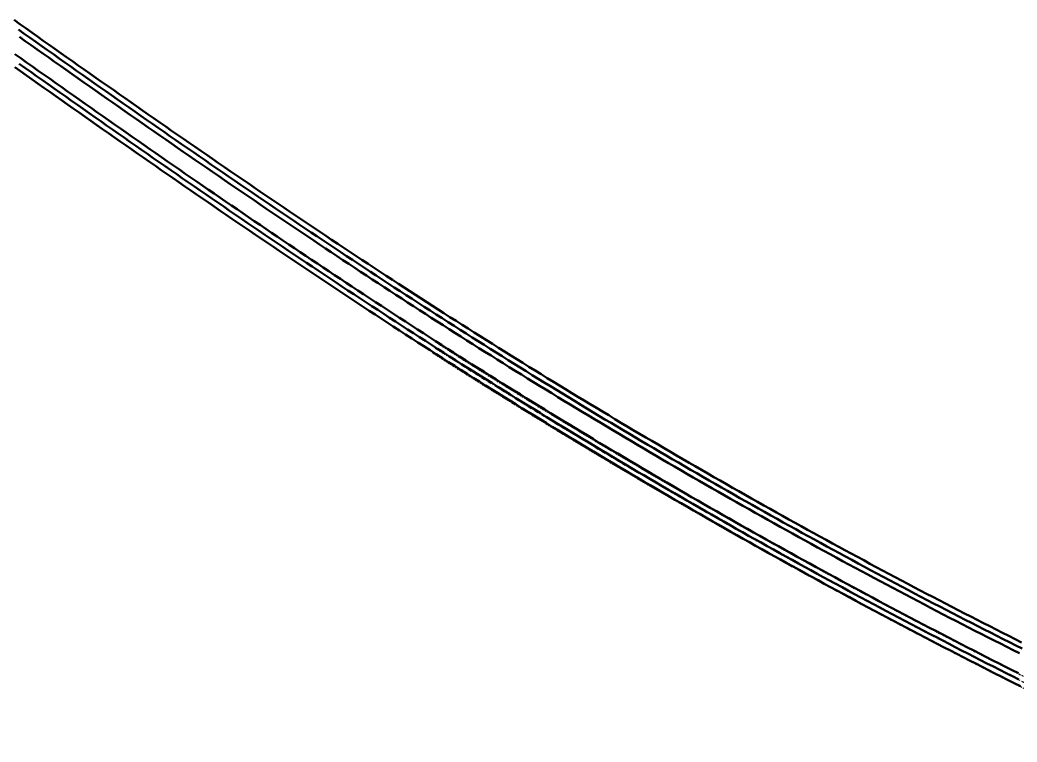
# Model space of a CAD drawing. Header units: millimetres. Extents: x 2688706 to 2690835, y 1254387 to 1255241.
# Drawn here: x 2688995.3 to 2689135.2, y 1254973.2 to 1255074.4 of the extents above; entities that cross this region are included whole.
import ezdxf

# ---------------------------------------------------------------- set-up
doc = ezdxf.new("R2010")
doc.units = ezdxf.units.MM
doc.linetypes.add('STRICHLINIE2', pattern=[0.375, 0.25, -0.125])
doc.linetypes.add('STRICHPUNKT', pattern=[1, 0.5, -0.25, 0, -0.25])
for name, color, linetype in [('A-GL-0013-_____', 1, 'STRICHPUNKT'), ('BS-TR-B-Gleisstrang-LinieGeometrie', 7, 'Continuous'), ('BS-TR-N-Gleisstrang-LinieGeometrie', 7, 'Continuous'), ('L-GL-0013-_____', 2, 'Continuous')]:
    doc.layers.add(name, color=color, linetype=linetype)

# ---------------------------------------------------------------- blocks, each defined once
blk = doc.blocks.new('Weiche-13')
at = {"layer": 'A-GL-0013-_____', "flags": 128}
blk.add_lwpolyline([(176.0465490753322, 26.81651210925611, 0.0003122369592423695), (177.1873051785387, 26.58644185683516, 0.0005992080154554114), (179.32696, 26.15896, 0.03078087404905654), (289.03419, 11.31991)], format="xyb", dxfattribs=at)
at = {"layer": 'L-GL-0013-_____', "color": 7, "linetype": 'STRICHLINIE2', "lineweight": -3, "flags": 128}
for points in [[(176.1952842794024, 27.55161607405989, 0.0003122369592423213), (177.3351221603669, 27.32173101076262, 0.0005992080154554848), (179.4730171652359, 26.89460074417013, 0.02735692632249809), (276.8224912449612, 13.04816625705054, 0.02735692632249809)], [(175.8978138712608, 26.08140814445255, 0.0003122369592422281), (177.0394881967092, 25.85115270290805, 0.0005992080154554861), (179.1809028347641, 25.42331925582971, 0.02735681088789191), (276.6923584120295, 11.55382178965013, 0.02735681088789191)]]:
    blk.add_lwpolyline(points, format="xyb", dxfattribs=at)

msp = doc.modelspace()

# ---------------------------------------------------------------- linework, layer by layer
at = {"layer": 'BS-TR-B-Gleisstrang-LinieGeometrie', "lineweight": 50}
for points in [[(2688995.12576083, 1255073.06029289, 452.041528739382), (2688995.94044302, 1255072.48323946, 452.048617176351), (2688996.7552652, 1255071.90638373, 452.05570561332), (2688997.570234, 1255071.32973515, 452.062794050289), (2688998.38535603, 1255070.75330319, 452.069882487258), (2688999.20063788, 1255070.17709729, 452.076970924227), (2689000.01608614, 1255069.60112694, 452.084059361196), (2689000.8317074, 1255069.02540159, 452.091147798165), (2689001.64750825, 1255068.44993073, 452.098236235134), (2689002.46349523, 1255067.87472385, 452.1053246721029), (2689003.27967492, 1255067.29979043, 452.112413109072), (2689004.09605386, 1255066.72513997, 452.119501546041), (2689004.91263859, 1255066.15078198, 452.1265899830099), (2689005.72943563, 1255065.57672596, 452.13367841998), (2689006.54645151, 1255065.00298145, 452.140766856949), (2689007.36369273, 1255064.42955796, 452.147855293918), (2689008.181165799, 1255063.85646502, 452.154943730887), (2689008.99887718, 1255063.28371219, 452.162032167856), (2689009.81683336, 1255062.71130901, 452.169120604825), (2689010.6350408, 1255062.13926504, 452.176209041794), (2689011.45350594, 1255061.56758984, 452.183297478763), (2689012.27223522, 1255060.99629301, 452.190385915732), (2689013.09123506, 1255060.42538411, 452.197474352701), (2689013.91051187, 1255059.85487274, 452.20456278967), (2689014.73007205, 1255059.28476851, 452.211651226639), (2689015.54992197, 1255058.71508104, 452.218739663608), (2689016.370068, 1255058.14581994, 452.225828100577), (2689017.19051649, 1255057.57699486, 452.232916537547), (2689018.01127378, 1255057.00861543, 452.240004974516), (2689018.83234619, 1255056.44069131, 452.247093411485), (2689019.65374002, 1255055.87323217, 452.254181848454), (2689020.47546156, 1255055.30624768, 452.261270285423), (2689021.29751708, 1255054.73974753, 452.268358722392), (2689022.11991284, 1255054.17374142, 452.275447159361), (2689022.94265508, 1255053.60823906, 452.28253559633), (2689023.76575, 1255053.04325018, 452.289624033299), (2689024.58920383, 1255052.47878451, 452.296712470268), (2689025.41302273, 1255051.91485179, 452.303800907237), (2689026.23721288, 1255051.35146179, 452.310889344206), (2689027.06178042, 1255050.78862428, 452.317977781175), (2689027.88673148, 1255050.22634904, 452.325066218145), (2689028.71207216, 1255049.66464587, 452.332154655114), (2689029.53780856, 1255049.10352459, 452.339243092083), (2689030.36394673, 1255048.54299501, 452.346331529052), (2689031.19049273, 1255047.98306698, 452.353419966021), (2689032.01745257, 1255047.42375035, 452.36050840299), (2689032.84483228, 1255046.86505498, 452.367596839959), (2689033.67263781, 1255046.30699076, 452.374685276928), (2689034.50087514, 1255045.74956757, 452.381773713897), (2689035.3295502, 1255045.19279533, 452.388862150866), (2689036.15866891, 1255044.63668397, 452.395950587835), (2689036.98823715, 1255044.08124342, 452.403039024804), (2689037.8182608, 1255043.52648363, 452.410127461773), (2689038.64874569, 1255042.97241459, 452.417215898742), (2689039.47969765, 1255042.41904626, 452.424304335712), (2689040.31112248, 1255041.86638865, 452.431392772681), (2689041.14302593, 1255041.31445178, 452.43848120965), (2689041.97541376, 1255040.76324568, 452.445569646619), (2689042.80829169, 1255040.2127804, 452.452658083588), (2689043.64166541, 1255039.66306601, 452.459746520557), (2689044.47554057, 1255039.11411258, 452.466834957526), (2689045.30992284, 1255038.56593022, 452.473923394495), (2689046.1448178, 1255038.01852904, 452.481011831464), (2689046.98023106, 1255037.47191918, 452.488100268433), (2689047.81616817, 1255036.92611078, 452.495188705402), (2689048.65263465, 1255036.38111401, 452.502277142371), (2689049.489636, 1255035.83693905, 452.5093655793401), (2689050.3271777, 1255035.29359612, 452.51645401631), (2689051.16526519, 1255034.75109542, 452.523542453279), (2689052.00390388, 1255034.2094472, 452.530630890248), (2689052.84309915, 1255033.66866172, 452.537719327217), (2689053.68285636, 1255033.12874925, 452.544807764186), (2689054.52318081, 1255032.58972008, 452.551896201155), (2689055.36407781, 1255032.05158452, 452.558984638124), (2689056.20555261, 1255031.51435292, 452.566073075093), (2689057.04761043, 1255030.97803561, 452.573161512062), (2689057.89025647, 1255030.44264297, 452.580249949031), (2689057.89026, 1255030.44265, 452.58025), (2689058.73108062, 1255029.90972459, 452.587318107493), (2689059.57249019, 1255029.37772952, 452.594386214987), (2689060.41448769, 1255028.84666546, 452.60145432248), (2689061.25707207, 1255028.31653305, 452.608522429973), (2689062.10024232, 1255027.78733295, 452.6155905374659), (2689062.94399739, 1255027.25906579, 452.6226586449599), (2689063.78833626, 1255026.73173223, 452.629726752453), (2689064.6332579, 1255026.20533291, 452.636794859946), (2689065.47876126, 1255025.67986847, 452.64386296744), (2689066.32484532, 1255025.15533956, 452.650931074933), (2689067.17150904, 1255024.63174682, 452.657999182426), (2689068.01875139, 1255024.10909089, 452.665067289919), (2689068.86657132, 1255023.5873724, 452.672135397413), (2689069.71496781, 1255023.06659201, 452.679203504906), (2689070.5639398, 1255022.54675033, 452.686271612399), (2689071.41348627, 1255022.02784802, 452.6933397198931), (2689072.26360618, 1255021.50988571, 452.700407827386), (2689073.11429848, 1255020.99286402, 452.707475934879), (2689073.96556213, 1255020.47678359, 452.7145440423729), (2689074.8173961, 1255019.96164506, 452.721612149866), (2689075.66979934, 1255019.44744905, 452.728680257359), (2689076.5227708, 1255018.93419619, 452.735748364852), (2689077.37630945, 1255018.42188711, 452.742816472346), (2689078.23041424, 1255017.91052244, 452.749884579839), (2689079.08508412, 1255017.4001028, 452.756952687332), (2689079.94031805, 1255016.89062882, 452.764020794826), (2689080.79611498, 1255016.38210112, 452.771088902319), (2689081.65247387, 1255015.87452032, 452.778157009812), (2689082.50939367, 1255015.36788705, 452.785225117305), (2689083.36687333, 1255014.86220191, 452.792293224799), (2689084.2249118, 1255014.35746554, 452.7993613322921), (2689085.08350802, 1255013.85367855, 452.806429439785), (2689085.94266096, 1255013.35084156, 452.813497547279), (2689086.80236956, 1255012.84895517, 452.8205656547721), (2689087.66263276, 1255012.34802001, 452.827633762265), (2689088.52344952, 1255011.84803669, 452.834701869759), (2689089.38481878, 1255011.34900582, 452.8417699772519), (2689090.24673949, 1255010.85092801, 452.848838084745), (2689091.1092106, 1255010.35380387, 452.855906192238), (2689091.97223104, 1255009.857634, 452.862974299732), (2689092.83579976, 1255009.36241902, 452.870042407225), (2689093.69991571, 1255008.86815953, 452.877110514718), (2689094.56457782, 1255008.37485614, 452.884178622212), (2689095.42978505, 1255007.88250945, 452.891246729705), (2689096.29553633, 1255007.39112005, 452.898314837198), (2689097.16183061, 1255006.90068856, 452.905382944691), (2689098.02866681, 1255006.41121557, 452.912451052185), (2689098.89604389, 1255005.92270168, 452.919519159678), (2689099.76396078, 1255005.43514749, 452.926587267171), (2689100.63241642, 1255004.9485536, 452.933655374665), (2689100.63242, 1255004.94856, 452.93365), (2689101.50324185, 1255004.46193729, 452.940732868752), (2689102.37462302, 1255003.97631686, 452.947815737505), (2689103.24656237, 1255003.49169935, 452.954898606257), (2689104.11905874, 1255003.00808542, 452.961981475009), (2689104.99211097, 1255002.52547569, 452.969064343762), (2689105.86571791, 1255002.0438708, 452.976147212514), (2689106.73987841, 1255001.5632714, 452.983230081267), (2689107.6145913, 1255001.08367812, 452.990312950019), (2689108.48985542, 1255000.60509159, 452.997395818771), (2689109.36566963, 1255000.12751246, 453.0044786875241), (2689110.24203275, 1254999.65094134, 453.011561556276), (2689111.11894364, 1254999.17537888, 453.018644425028), (2689111.99640112, 1254998.70082569, 453.025727293781), (2689112.87440403, 1254998.22728242, 453.0328101625331), (2689113.75295122, 1254997.75474968, 453.039893031285), (2689114.63204152, 1254997.28322811, 453.046975900038), (2689115.51167377, 1254996.81271832, 453.0540587687901), (2689116.3918468, 1254996.34322094, 453.061141637543), (2689117.27255945, 1254995.87473659, 453.068224506295), (2689118.15381055, 1254995.40726589, 453.075307375047), (2689119.03559893, 1254994.94080946, 453.0823902438), (2689119.91792343, 1254994.47536791, 453.089473112552), (2689120.80078288, 1254994.01094188, 453.096555981304), (2689121.68417611, 1254993.54753195, 453.103638850057), (2689122.56810195, 1254993.08513877, 453.110721718809), (2689123.45255924, 1254992.62376292, 453.117804587562), (2689124.33754679, 1254992.16340503, 453.124887456314), (2689125.22306344, 1254991.7040657, 453.131970325066), (2689126.10910801, 1254991.24574555, 453.138602632788), (2689126.99567934, 1254990.78844517, 453.144488325869), (2689127.88277625, 1254990.33216518, 453.1503740189499), (2689128.77039756, 1254989.87690618, 453.15625971203), (2689129.6585421, 1254989.42266877, 453.162145405111), (2689130.5472087, 1254988.96945355, 453.168031098191), (2689131.43639617, 1254988.51726112, 453.1739167912719), (2689132.32610335, 1254988.06609209, 453.179802484352), (2689133.21632904, 1254987.61594704, 453.185688177433), (2689134.10707208, 1254987.16682658, 453.191573870513), (2689134.99833129, 1254986.71873129, 453.197459563594), (2689135.89010548, 1254986.27166178, 453.203345256675)], [(2688995.22160436, 1255068.28470515, 452.148069620289), (2688996.03749756, 1255067.70654976, 452.158219603029), (2688996.85354463, 1255067.12861158, 452.168369585769), (2688997.6697522, 1255066.55090009, 452.17851956851), (2688998.48612689, 1255065.97342479, 452.18866955125), (2688999.30267532, 1255065.39619518, 452.198819533991), (2689000.11940409, 1255064.81922076, 452.208969516731), (2689000.93631979, 1255064.24251104, 452.219119499471), (2689001.75342902, 1255063.66607555, 452.229269482212), (2689002.57073834, 1255063.0899238, 452.239419464952), (2689003.38825432, 1255062.51406533, 452.249569447693), (2689004.20598352, 1255061.93850968, 452.259719430433), (2689005.02393248, 1255061.36326638, 452.269869413173), (2689005.84210775, 1255060.788345, 452.280019395914), (2689006.66051583, 1255060.2137551, 452.290169378654), (2689007.47916326, 1255059.63950624, 452.3003193613951), (2689008.29805651, 1255059.065608, 452.310469344135), (2689009.11720209, 1255058.49206996, 452.320619326875), (2689009.93660646, 1255057.91890173, 452.330769309616), (2689010.7562761, 1255057.34611291, 452.340919292356), (2689011.57621745, 1255056.7737131, 452.351069275097), (2689012.39643694, 1255056.20171193, 452.361219257837), (2689013.216941, 1255055.63011903, 452.371369240577), (2689014.03773603, 1255055.05894405, 452.381519223318), (2689014.85882843, 1255054.48819663, 452.3916692060579), (2689015.68022457, 1255053.91788643, 452.401819188798), (2689016.50193082, 1255053.34802313, 452.411969171539), (2689017.32395353, 1255052.77861641, 452.422119154279), (2689018.14629902, 1255052.20967596, 452.4322691370201), (2689018.96897361, 1255051.64121149, 452.44241911976), (2689019.79198361, 1255051.07323271, 452.4525691025), (2689020.61533528, 1255050.50574935, 452.462719085241), (2689021.43903489, 1255049.93877115, 452.472869067981), (2689022.2630887, 1255049.37230786, 452.483019050722), (2689023.08750293, 1255048.80636924, 452.493169033462), (2689023.91228378, 1255048.24096507, 452.503319016202), (2689024.73743745, 1255047.67610513, 452.513468998943), (2689025.56297012, 1255047.11179923, 452.5236189816829), (2689026.38888793, 1255046.54805718, 452.533768964424), (2689027.21519701, 1255045.9848888, 452.543918947164), (2689028.04190349, 1255045.42230393, 452.554068929904), (2689028.86901345, 1255044.86031243, 452.5642189126451), (2689029.69653296, 1255044.29892417, 452.574368895385), (2689030.52446807, 1255043.73814902, 452.584518878126), (2689031.35282482, 1255043.17799688, 452.594668860866), (2689032.18160921, 1255042.61847766, 452.604818843606), (2689033.01082723, 1255042.05960129, 452.614968826347), (2689033.84048483, 1255041.50137769, 452.625118809087), (2689034.67058795, 1255040.94381683, 452.635268791828), (2689035.50114252, 1255040.38692867, 452.645418774568), (2689036.33215442, 1255039.8307232, 452.6555687573079), (2689037.16362953, 1255039.27521041, 452.665718740049), (2689037.99557368, 1255038.72040032, 452.675868722789), (2689038.8279927, 1255038.16630295, 452.686018705529), (2689039.66089238, 1255037.61292837, 452.69616868827), (2689040.49427848, 1255037.06028662, 452.70631867101), (2689041.32815676, 1255036.50838779, 452.716468653751), (2689042.16253293, 1255035.95724197, 452.726618636491), (2689042.99741267, 1255035.40685927, 452.736768619231), (2689043.83280165, 1255034.85724982, 452.746918601972), (2689044.66870551, 1255034.30842377, 452.757068584712), (2689045.50512986, 1255033.76039129, 452.767218567453), (2689046.34208028, 1255033.21316254, 452.777343880092), (2689047.1795623, 1255032.66674774, 452.787355755364), (2689048.01758147, 1255032.12115708, 452.797267621213), (2689048.85614327, 1255031.57640082, 452.807079477936), (2689049.69525318, 1255031.03248919, 452.816791325827), (2689050.53491661, 1255030.48943247, 452.826403165178), (2689051.37513898, 1255029.94724095, 452.835914996278), (2689052.21592566, 1255029.40592492, 452.845326819411), (2689053.057282, 1255028.86549473, 452.85463863486), (2689053.89921329, 1255028.32596071, 452.863850442904), (2689054.74172484, 1255027.78733322, 452.87296224382), (2689055.58482187, 1255027.24962264, 452.881974037881), (2689056.42850961, 1255026.71283939, 452.890885825358), (2689056.42851, 1255026.71284, 452.89089), (2689057.27106709, 1255026.17809476, 452.899683845926), (2689058.1142166, 1255025.64428408, 452.908378094879), (2689058.95795748, 1255025.11140862, 452.91697274712), (2689059.80228869, 1255024.57946903, 452.925467802904), (2689060.64720921, 1255024.04846597, 452.933863262488), (2689061.49271798, 1255023.51840009, 452.94215912612), (2689062.33881397, 1255022.98927204, 452.95035539405), (2689063.18549615, 1255022.46108247, 452.958452066521), (2689064.03276346, 1255021.93383202, 452.966449143777), (2689064.88061487, 1255021.40752136, 452.974346626055), (2689065.72904934, 1255020.88215113, 452.982144513593), (2689066.57806581, 1255020.35772197, 452.989842806622), (2689067.42766326, 1255019.83423452, 452.997441505373), (2689068.27784063, 1255019.31168943, 453.004940610073), (2689069.12859688, 1255018.79008735, 453.012340120945), (2689069.97993096, 1255018.26942891, 453.019640038212), (2689070.83184182, 1255017.74971475, 453.026840362091), (2689071.68432843, 1255017.23094552, 453.033941092797), (2689072.53738972, 1255016.71312185, 453.040942230542), (2689073.39102466, 1255016.19624438, 453.047843775536), (2689074.24523219, 1255015.68031374, 453.054645727985), (2689075.10001126, 1255015.16533056, 453.061348088092), (2689075.95536082, 1255014.65129549, 453.067950856058), (2689076.81127982, 1255014.13820915, 453.074454032079), (2689077.6677672, 1255013.62607217, 453.080846440954), (2689078.52482192, 1255013.11488519, 453.087201329454), (2689079.38244292, 1255012.60464883, 453.0935562179531), (2689080.24062915, 1255012.09536371, 453.099911106453), (2689081.09937955, 1255011.58703047, 453.106265994953), (2689081.95869306, 1255011.07964974, 453.112620883452), (2689082.81856863, 1255010.57322212, 453.118975771952), (2689083.6790052, 1255010.06774825, 453.125330660451), (2689084.54000172, 1255009.56322875, 453.1316855489511), (2689085.40155712, 1255009.05966424, 453.138040437451), (2689086.26367034, 1255008.55705533, 453.14439532595), (2689087.12634034, 1255008.05540265, 453.15075021445), (2689087.98956603, 1255007.55470681, 453.157105102949), (2689088.85334637, 1255007.05496843, 453.163459991449), (2689089.71768029, 1255006.55618812, 453.1698148799491), (2689090.58256674, 1255006.05836649, 453.176169768448), (2689091.44800463, 1255005.56150416, 453.182524656948), (2689092.31399292, 1255005.06560174, 453.188879545447), (2689093.18053054, 1255004.57065984, 453.195234433947), (2689094.04761641, 1255004.07667906, 453.201589322447), (2689094.91524949, 1255003.58366002, 453.207944210946), (2689095.78342869, 1255003.09160332, 453.214299099446), (2689096.65215295, 1255002.60050956, 453.220653987945), (2689097.52142121, 1255002.11037935, 453.227008876445), (2689098.39123239, 1255001.62121329, 453.233363764945), (2689099.26158543, 1255001.13301198, 453.239718653444), (2689100.13247926, 1255000.64577603, 453.246073541944), (2689101.00391279, 1255000.15950602, 453.252428430444), (2689101.87588497, 1254999.67420257, 453.258783318943), (2689102.74839473, 1254999.18986626, 453.265138207443), (2689103.62144098, 1254998.7064977, 453.271493095942), (2689104.49502265, 1254998.22409747, 453.277847984442), (2689105.36913868, 1254997.74266616, 453.284202872942), (2689106.24378798, 1254997.26220438, 453.2905577614409), (2689107.11896949, 1254996.78271271, 453.296912649941), (2689107.99468212, 1254996.30419175, 453.30326753844), (2689108.8709248, 1254995.82664207, 453.30962242694), (2689109.74769644, 1254995.35006427, 453.3159773154401), (2689110.62499599, 1254994.87445893, 453.322332203939), (2689111.50282234, 1254994.39982663, 453.3286870924389), (2689112.38117444, 1254993.92616797, 453.3350419809381), (2689113.26005119, 1254993.45348352, 453.341396869438), (2689114.13945151, 1254992.98177387, 453.347751757938), (2689115.01937432, 1254992.51103959, 453.354106646437), (2689115.89981855, 1254992.04128126, 453.360461534937), (2689116.78078311, 1254991.57249946, 453.366818251821), (2689117.66226692, 1254991.10469477, 453.373205352594), (2689118.54426888, 1254990.63786776, 453.379644870036), (2689119.42678793, 1254990.17201901, 453.386136804202), (2689120.30982297, 1254989.70714908, 453.392681155146), (2689121.19337292, 1254989.24325856, 453.399277922919), (2689122.07743668, 1254988.780348, 453.405927107578), (2689122.96201319, 1254988.31841799, 453.412628709177), (2689123.84710133, 1254987.85746908, 453.419382727773), (2689124.73270004, 1254987.39750185, 453.42618916342), (2689125.61880822, 1254986.93851686, 453.433048016176), (2689126.50542478, 1254986.48051467, 453.439959286097), (2689127.39254863, 1254986.02349584, 453.446922973242), (2689128.28017867, 1254985.56746095, 453.4539390776629), (2689129.16831383, 1254985.11241055, 453.461007599425), (2689130.05695301, 1254984.65834519, 453.468128538583), (2689130.9460951, 1254984.20526545, 453.475301895196), (2689131.83573903, 1254983.75317186, 453.482527669324), (2689132.7258837, 1254983.302065, 453.489805861027), (2689133.616528, 1254982.85194541, 453.497136470364), (2689134.50767086, 1254982.40281365, 453.504519497396), (2689135.39931117, 1254981.95467027, 453.511957503917)]]:
    msp.add_polyline3d(points, dxfattribs=at)
at = {"layer": 'BS-TR-N-Gleisstrang-LinieGeometrie', "color": 1, "lineweight": 50, "true_color": 0xff0000}
for points in [[(2688994.50738232, 1255074.4181032, 452.021243896308), (2688995.33508027, 1255073.83130181, 452.0278491405909), (2688996.16286553, 1255073.2446236, 452.034454384875), (2688996.16286553, 1255073.2446236, 452.034454384875), (2688996.97945558, 1255072.66617524, 452.040969185897), (2688997.79623814, 1255072.08799875, 452.04748398692), (2688998.61321314, 1255071.5100942, 452.053998787943), (2688999.43038048, 1255070.93246166, 452.060513588965), (2689000.24774007, 1255070.35510119, 452.067028389988), (2689001.06529182, 1255069.77801286, 452.07354319101), (2689001.88303564, 1255069.20119672, 452.080057992033), (2689002.70097143, 1255068.62465285, 452.086572793056), (2689003.51909912, 1255068.0483813, 452.093087594078), (2689004.33741861, 1255067.47238215, 452.099602395101), (2689005.1559298, 1255066.89665544, 452.106117196123), (2689005.97463261, 1255066.32120126, 452.112631997146), (2689006.79352695, 1255065.74601966, 452.119146798169), (2689007.61261272, 1255065.1711107, 452.125661599191), (2689008.43188984, 1255064.59647445, 452.132176400214), (2689009.2513582, 1255064.02211098, 452.138691201236), (2689009.2513582, 1255064.02211098, 452.138691201236), (2689010.06772902, 1255063.45043526, 452.145179446569), (2689010.8843948, 1255062.87918101, 452.151667691902), (2689011.70135535, 1255062.30834838, 452.158155937234), (2689012.51861044, 1255061.73793752, 452.164644182567), (2689013.33615985, 1255061.16794858, 452.171132427899), (2689014.15400337, 1255060.59838172, 452.177620673232), (2689014.97214077, 1255060.02923709, 452.184108918564), (2689015.79057184, 1255059.46051483, 452.190597163897), (2689016.60929637, 1255058.8922151, 452.197085409229), (2689017.42831413, 1255058.32433806, 452.203573654562), (2689018.2476249, 1255057.75688385, 452.210061899894), (2689019.06722847, 1255057.18985262, 452.216550145227), (2689019.88712462, 1255056.62324452, 452.223038390559), (2689020.70731313, 1255056.05705971, 452.2295266358921), (2689021.52779378, 1255055.49129834, 452.236014881224), (2689022.34856635, 1255054.92596055, 452.242503126557), (2689022.34856635, 1255054.92596056, 452.242503126557), (2689023.17700014, 1255054.35609261, 452.249049177636), (2689024.00583667, 1255053.7868106, 452.255595228715), (2689024.83507555, 1255053.21811481, 452.262141279794), (2689025.66471635, 1255052.65000553, 452.268687330873), (2689026.49475866, 1255052.08248303, 452.275233381951), (2689027.32520206, 1255051.51554761, 452.28177943303), (2689028.15604614, 1255050.94919955, 452.288325484109), (2689028.98729049, 1255050.38343913, 452.294871535188), (2689029.81893468, 1255049.81826662, 452.301417586267), (2689030.6509783, 1255049.25368233, 452.3079636373459), (2689031.48342094, 1255048.68968652, 452.314509688425), (2689032.31626217, 1255048.12627948, 452.321055739504), (2689033.14950159, 1255047.5634615, 452.3276017905829), (2689033.98313878, 1255047.00123284, 452.334147841662), (2689034.81717331, 1255046.4395938, 452.340693892741), (2689035.65160478, 1255045.87854466, 452.3472399438201), (2689035.65160478, 1255045.87854466, 452.3472399438201), (2689036.49880494, 1255045.30990487, 452.353882553395), (2689037.34652269, 1255044.74203699, 452.360525162971), (2689038.19475734, 1255044.1749415, 452.367167772547), (2689039.04350819, 1255043.60861887, 452.3738103821231), (2689039.89277452, 1255043.04306956, 452.380452991699), (2689040.74255563, 1255042.47829404, 452.387095601275), (2689041.59285082, 1255041.9142928, 452.39373821085), (2689042.44365938, 1255041.35106628, 452.4003808204261), (2689043.29498061, 1255040.78861496, 452.407023430002), (2689044.14681379, 1255040.22693931, 452.413666039578), (2689044.99915824, 1255039.66603979, 452.420308649154), (2689045.85201322, 1255039.10591686, 452.42695125873), (2689046.70537805, 1255038.546571, 452.433593868305), (2689047.559252, 1255037.98800266, 452.440236477881), (2689048.41363438, 1255037.43021232, 452.446879087457), (2689048.41363438, 1255037.43021232, 452.446879087457), (2689049.20902466, 1255036.91200806, 452.453059233573), (2689050.00492311, 1255036.39458465, 452.45923937969), (2689050.80132898, 1255035.87794259, 452.4654195258059), (2689051.5982415, 1255035.36208236, 452.471599671922), (2689052.3956599, 1255034.84700446, 452.477779818039), (2689053.19358341, 1255034.3327094, 452.483959964155), (2689053.99201126, 1255033.81919767, 452.490140110271), (2689054.79094269, 1255033.30646976, 452.496320256388), (2689054.79094269, 1255033.30646976, 452.496320256388), (2689055.6387711, 1255032.76361769, 452.502874232053), (2689056.48720647, 1255032.22171475, 452.509428207717), (2689057.33624774, 1255031.68076163, 452.516005326331), (2689058.18589386, 1255031.14075898, 452.522754582345), (2689059.03614375, 1255030.60170751, 452.529702577936), (2689059.88699635, 1255030.06360787, 452.5368238723901), (2689060.7384506, 1255029.52646074, 452.543969952534), (2689061.59050543, 1255028.9902668, 452.551116032678), (2689062.44315977, 1255028.45502671, 452.558262112822), (2689063.29641256, 1255027.92074115, 452.565408192966), (2689064.15026272, 1255027.38741079, 452.57255427311), (2689065.00470918, 1255026.85503629, 452.579700353254), (2689065.85975089, 1255026.32361833, 452.586846433398), (2689066.71538676, 1255025.79315756, 452.593992513541), (2689067.57161573, 1255025.26365464, 452.601138593686), (2689068.42843671, 1255024.73511026, 452.608284673829), (2689069.28584865, 1255024.20752506, 452.615430753973), (2689070.14385046, 1255023.6808997, 452.622576834117), (2689071.00244107, 1255023.15523485, 452.629722914261), (2689071.86161941, 1255022.63053116, 452.636868994405), (2689072.7213844, 1255022.1067893, 452.644015074549), (2689073.58173496, 1255021.58400991, 452.651161154693), (2689074.44267001, 1255021.06219366, 452.658307234837), (2689075.30418848, 1255020.54134119, 452.665453314981), (2689076.16628929, 1255020.02145315, 452.672599395125), (2689077.02897136, 1255019.50253021, 452.679745475269), (2689077.89223361, 1255018.98457301, 452.686891555413), (2689078.75607495, 1255018.46758219, 452.694037635557), (2689079.62049431, 1255017.9515584, 452.701183715701), (2689080.4854906, 1255017.4365023, 452.708329795845), (2689081.35106274, 1255016.92241453, 452.715475875989), (2689082.21720965, 1255016.40929572, 452.722621956133), (2689083.08393024, 1255015.89714652, 452.729768036277), (2689083.95122342, 1255015.38596758, 452.736914116421), (2689084.81908811, 1255014.87575954, 452.744060196565), (2689085.68752323, 1255014.36652302, 452.751206276709), (2689086.55652767, 1255013.85825868, 452.758352356853), (2689087.42610037, 1255013.35096714, 452.765498436997), (2689088.29624022, 1255012.84464905, 452.772644517141), (2689089.16694614, 1255012.33930503, 452.779790597285), (2689090.03821704, 1255011.83493573, 452.786936677429), (2689090.91005182, 1255011.33154176, 452.794061345561), (2689091.7824494, 1255010.82912377, 452.801111689033), (2689092.65540867, 1255010.32768237, 452.808085246502), (2689093.52892856, 1255009.82721821, 452.8149823506849), (2689094.40300796, 1255009.3277319, 452.821901102277), (2689095.27764578, 1255008.82922407, 452.828831544442), (2689096.15284093, 1255008.33169534, 452.835773677199), (2689097.0285923, 1255007.83514635, 452.842727500539), (2689097.90489881, 1255007.3395777, 452.84969301447), (2689098.78175935, 1255006.84499003, 452.856670218993), (2689099.65917282, 1255006.35138394, 452.863659114118), (2689100.53713813, 1255005.85876007, 452.870659699835), (2689100.53713813, 1255005.85876007, 452.870659699835), (2689101.40792962, 1255005.37146066, 452.877610204236), (2689102.27928186, 1255004.88516464, 452.884572194348), (2689103.15119369, 1255004.39987266, 452.89154567017), (2689104.02366395, 1255003.91558537, 452.8985306317221), (2689104.89669148, 1255003.4323034, 452.905527078984), (2689105.77027513, 1255002.95002741, 452.912535011976), (2689106.64441374, 1255002.46875802, 452.919554430688), (2689107.51910615, 1255001.98849587, 452.926585335129), (2689108.3943512, 1255001.50924161, 452.933627725309), (2689109.27014772, 1255001.03099587, 452.940681601219), (2689110.14649456, 1255000.55375929, 452.947746962859), (2689111.02339054, 1255000.07753249, 452.954823810247), (2689111.90083452, 1254999.60231611, 452.961912143375), (2689112.77882532, 1254999.12811079, 452.969011962251), (2689113.65736178, 1254998.65491714, 452.976123266876), (2689114.53644272, 1254998.1827358, 452.98324605725), (2689115.416067, 1254997.71156739, 452.990380333373), (2689116.29623344, 1254997.24141254, 452.997526095264), (2689117.17694086, 1254996.77227188, 453.004683342904), (2689118.05818811, 1254996.30414602, 453.011852076312), (2689118.93997402, 1254995.83703558, 453.019028695711), (2689119.8222974, 1254995.3709412, 453.026205564242), (2689120.7051571, 1254994.90586347, 453.033382432773), (2689121.58855194, 1254994.44180303, 453.040559301304), (2689122.47248075, 1254993.97876049, 453.047736169834), (2689123.35694235, 1254993.51673646, 453.054913038365), (2689124.24193558, 1254993.05573155, 453.062089906896), (2689125.12745926, 1254992.59574638, 453.06906990767), (2689126.0135122, 1254992.13678156, 453.0756228682409), (2689126.90009325, 1254991.67883769, 453.081748447278), (2689127.78720122, 1254991.22191539, 453.087641416777), (2689128.67483493, 1254990.76601526, 453.093533947852), (2689129.5629932, 1254990.3111379, 453.099426478926), (2689130.45167487, 1254989.85728392, 453.105319010001), (2689131.34087874, 1254989.40445392, 453.111211541076), (2689132.23060364, 1254988.9526485, 453.1171040721511), (2689133.12084839, 1254988.50186827, 453.122996603226), (2689134.01161181, 1254988.05211381, 453.128889134301), (2689134.90289271, 1254987.60338573, 453.134781665376), (2689135.79468991, 1254987.15568462, 453.140674196451)], [(2688995.26134391, 1255072.04566761, 452.058756301923), (2688996.08896943, 1255071.45951869, 452.066555513742), (2688996.91669635, 1255070.87351295, 452.07435472556), (2688996.91669635, 1255070.87351295, 452.07435472556), (2688997.73540351, 1255070.29421896, 452.082067500783), (2688998.55431778, 1255069.71521778, 452.089780276006), (2688999.37343906, 1255069.1365095, 452.097493051229), (2689000.19276724, 1255068.55809418, 452.105205826452), (2689001.01230222, 1255067.9799719, 452.112918601675), (2689001.83204389, 1255067.40214274, 452.120631376898), (2689002.65199214, 1255066.82460676, 452.128344152121), (2689003.47214688, 1255066.24736404, 452.136056927344), (2689004.29250799, 1255065.67041466, 452.143769702567), (2689005.11307538, 1255065.09375869, 452.151482477789), (2689005.93384893, 1255064.5173962, 452.159195253012), (2689006.75482855, 1255063.94132727, 452.166908028235), (2689007.57601413, 1255063.36555197, 452.174620803458), (2689008.39740555, 1255062.79007037, 452.182333578681), (2689009.21900273, 1255062.21488255, 452.1900463539041), (2689010.04080554, 1255061.63998858, 452.197759129127), (2689010.04080554, 1255061.63998858, 452.197759129127), (2689010.85881381, 1255061.06829621, 452.205433880836), (2689011.67713112, 1255060.49704629, 452.213108632545), (2689012.49575724, 1255059.92623899, 452.220783384253), (2689013.31469193, 1255059.35587449, 452.228458135962), (2689014.13393495, 1255058.78595295, 452.236132887671), (2689014.95348606, 1255058.21647453, 452.24380763938), (2689015.77334503, 1255057.6474394, 452.251482391089), (2689016.5935116, 1255057.07884774, 452.259157142797), (2689017.41398555, 1255056.5106997, 452.266831894506), (2689018.23476662, 1255055.94299545, 452.274506646215), (2689019.05585459, 1255055.37573515, 452.282181397924), (2689019.87724921, 1255054.80891898, 452.289856149633), (2689020.69895024, 1255054.2425471, 452.297530901341), (2689021.52095744, 1255053.67661968, 452.30520565305), (2689022.34327058, 1255053.11113687, 452.312880404759), (2689023.1658894, 1255052.54609885, 452.3205551564679), (2689023.1658894, 1255052.54609885, 452.3205551564679), (2689023.99796533, 1255051.9753448, 452.328314745923), (2689024.83045961, 1255051.40520111, 452.336074335378), (2689025.66337177, 1255050.83566808, 452.343833924832), (2689026.49670137, 1255050.26674602, 452.3515935142871), (2689027.33044797, 1255049.69843524, 452.359353103742), (2689028.16461112, 1255049.13073603, 452.367112693197), (2689028.99919036, 1255048.56364871, 452.3748722826519), (2689029.83418525, 1255047.99717358, 452.382631872107), (2689030.66959534, 1255047.43131094, 452.390391461562), (2689031.50542018, 1255046.86606111, 452.398151051017), (2689032.34165932, 1255046.30142437, 452.405910640472), (2689033.17831231, 1255045.73740105, 452.413670229927), (2689034.0153787, 1255045.17399143, 452.421429819382), (2689034.85285805, 1255044.61119582, 452.429189408836), (2689035.69074989, 1255044.04901454, 452.436948998291), (2689036.52905378, 1255043.48744787, 452.444708587746), (2689036.52905378, 1255043.48744787, 452.444708587746), (2689037.34843111, 1255042.93953123, 452.452288832197), (2689038.16830353, 1255042.39235572, 452.459869076649), (2689038.98867039, 1255041.84592178, 452.4674493211), (2689039.80953102, 1255041.30022986, 452.475029565551), (2689040.63088473, 1255040.7552804, 452.482609810002), (2689041.45273087, 1255040.21107385, 452.490190054453), (2689042.27506875, 1255039.66761066, 452.497770298905), (2689043.09789771, 1255039.12489126, 452.505350543356), (2689043.92121708, 1255038.58291611, 452.512930787807), (2689044.74502617, 1255038.04168565, 452.520511032258), (2689045.56932432, 1255037.50120031, 452.52809127671), (2689046.39411085, 1255036.96146054, 452.535671521161), (2689047.21938509, 1255036.42246679, 452.543251765612), (2689048.04514636, 1255035.88421948, 452.550832010063), (2689048.87139399, 1255035.34671907, 452.558412254514), (2689049.6981273, 1255034.80996599, 452.565992498966), (2689049.6981273, 1255034.80996599, 452.565992498966), (2689050.5257259, 1255034.27380532, 452.573575847488), (2689051.35389192, 1255033.73852152, 452.581159196011), (2689052.18262444, 1255033.2041152, 452.588742544534), (2689053.01192252, 1255032.67058696, 452.596325893056), (2689053.84178525, 1255032.1379374, 452.603909241579), (2689054.67221168, 1255031.6061671, 452.611492590102), (2689055.50320088, 1255031.07527668, 452.619075938624), (2689056.33475193, 1255030.54526672, 452.626632318876), (2689057.16686389, 1255030.01613782, 452.634018338947), (2689057.99953582, 1255029.48789058, 452.641212928403), (2689057.99953582, 1255029.48789058, 452.641212928403), (2689058.84676686, 1255028.95169687, 452.64835629351), (2689059.69459435, 1255028.41644678, 452.655474470168), (2689060.54301725, 1255027.88214096, 452.662592646825), (2689061.39203451, 1255027.34878008, 452.6697108234829), (2689062.24164506, 1255026.81636481, 452.676829000141), (2689063.09184786, 1255026.28489579, 452.683947176798), (2689063.94264186, 1255025.75437369, 452.6910653534559), (2689064.794026, 1255025.22479917, 452.698183530114), (2689065.64599922, 1255024.69617288, 452.705301706771), (2689066.49856047, 1255024.16849548, 452.712419883429), (2689067.35170869, 1255023.64176762, 452.719538060087), (2689068.20544282, 1255023.11598996, 452.726656236744), (2689069.05976181, 1255022.59116314, 452.733774413402), (2689069.9146646, 1255022.06728782, 452.74089259006), (2689070.77015012, 1255021.54436465, 452.748010766717), (2689071.62621732, 1255021.02239428, 452.755128943375), (2689072.48286514, 1255020.50137735, 452.762247120033), (2689073.34009251, 1255019.9813145, 452.7693652966901), (2689074.19789837, 1255019.46220639, 452.776483473348), (2689075.05628165, 1255018.94405365, 452.783601650006), (2689075.9152413, 1255018.42685694, 452.790719826663), (2689076.77477625, 1255017.91061688, 452.797838003321), (2689077.63488543, 1255017.39533412, 452.804956179979), (2689078.49556778, 1255016.88100931, 452.8120743566359), (2689079.35682223, 1255016.36764306, 452.819192533294), (2689080.21864771, 1255015.85523603, 452.826310709952), (2689081.08104315, 1255015.34378885, 452.8334288866089), (2689081.94400749, 1255014.83330215, 452.840547063267), (2689082.80753966, 1255014.32377656, 452.847665239925), (2689083.67163858, 1255013.81521272, 452.8547834165821), (2689084.53630318, 1255013.30761126, 452.8619015932401), (2689085.40153239, 1255012.8009728, 452.869019769898), (2689086.26732515, 1255012.29529797, 452.876137946555), (2689087.13368037, 1255011.79058741, 452.883256123213), (2689088.00059698, 1255011.28684173, 452.890374299871), (2689088.86807391, 1255010.78406156, 452.897492476528), (2689089.73611009, 1255010.28224752, 452.904682573126), (2689090.60470443, 1255009.78140024, 452.912033648067), (2689091.47385585, 1255009.28152034, 452.91939009165), (2689092.3435633, 1255008.78260844, 452.926735839653), (2689093.21382567, 1255008.28466514, 452.934070892067), (2689094.0846419, 1255007.78769109, 452.941395248901), (2689094.95601091, 1255007.29168687, 452.9487089101451), (2689095.82793161, 1255006.79665312, 452.95601187582), (2689096.70040293, 1255006.30259045, 452.963304145915), (2689097.57342378, 1255005.80949947, 452.970585720441), (2689098.44699308, 1255005.31738079, 452.977856599398), (2689099.32110975, 1255004.82623501, 452.985116782776), (2689100.1957727, 1255004.33606276, 452.992366270605), (2689100.1957727, 1255004.33606276, 452.992366270605), (2689101.06769774, 1255003.8487213, 452.999577852476), (2689101.94018316, 1255003.3623838, 453.006778819105), (2689102.8132278, 1255002.87705091, 453.013969170492), (2689103.68683052, 1255002.39272327, 453.021148906635), (2689104.56099014, 1255001.90940152, 453.028318027547), (2689105.43570552, 1255001.42708631, 453.035476533227), (2689106.3109755, 1255000.94577826, 453.042624423675), (2689107.18679891, 1255000.46547802, 453.0497616988901), (2689108.06317459, 1254999.98618623, 453.056888358874), (2689108.94010139, 1254999.50790351, 453.064004403636), (2689109.81757814, 1254999.03063051, 453.071109833177), (2689110.69560368, 1254998.55436786, 453.078204647496), (2689111.57417685, 1254998.07911618, 453.085288846593), (2689112.45329648, 1254997.60487611, 453.09236243049), (2689113.3329614, 1254997.13164828, 453.099425399154), (2689114.21317046, 1254996.65943331, 453.106477752618), (2689115.09392248, 1254996.18823182, 453.113519490871), (2689115.9752163, 1254995.71804445, 453.1205506139231), (2689116.85705076, 1254995.24887181, 453.127571121774), (2689117.73942467, 1254994.78071453, 453.134581014414), (2689118.62233688, 1254994.31357322, 453.141580420117), (2689119.50578621, 1254993.84744851, 453.148576040086), (2689120.38977149, 1254993.38234101, 453.155571660056), (2689121.27429156, 1254992.91825135, 453.162567280025), (2689122.15934523, 1254992.45518013, 453.169562899995), (2689123.04493135, 1254991.99312796, 453.176558519964), (2689123.93104872, 1254991.53209547, 453.183554139933), (2689124.81769619, 1254991.07208326, 453.190520673348), (2689125.70487257, 1254990.61309193, 453.197315621924), (2689126.59257669, 1254990.15512211, 453.203741007294), (2689127.48080737, 1254989.69817439, 453.209797170172), (2689128.36956344, 1254989.24224939, 453.215684020453), (2689129.25884372, 1254988.78734769, 453.221570870733), (2689130.14864704, 1254988.33346992, 453.227457721014), (2689131.0389722, 1254987.88061667, 453.233344571294), (2689131.92981803, 1254987.42878853, 453.239231421575), (2689132.82118336, 1254986.97798611, 453.245118271856), (2689133.71306699, 1254986.52821001, 453.251005122136), (2689134.60546776, 1254986.07946082, 453.256891972417), (2689135.49838447, 1254985.63173913, 453.262778822697)], [(2688994.62779744, 1255069.62477414, 452.123048603627), (2688995.44767277, 1255069.04323918, 452.132656080587), (2688996.26773588, 1255068.46196902, 452.142263557548), (2688997.08798665, 1255067.88096374, 452.151871034508), (2688997.90842502, 1255067.30022338, 452.161478511468), (2688998.7290509, 1255066.71974801, 452.171085988428), (2688999.5498642, 1255066.13953769, 452.180693465389), (2689000.37086483, 1255065.55959248, 452.190300942349), (2689001.19205271, 1255064.97991245, 452.199908419309), (2689002.01342776, 1255064.40049764, 452.209515896269), (2689002.83498988, 1255063.82134812, 452.21912337323), (2689003.656739, 1255063.24246396, 452.2287308501901), (2689004.47867502, 1255062.66384521, 452.23833832715), (2689005.30079786, 1255062.08549193, 452.24794580411), (2689006.12310744, 1255061.50740419, 452.257553281071), (2689006.94560367, 1255060.92958204, 452.267160758031), (2689006.94560367, 1255060.92958204, 452.267160758031), (2689007.77045146, 1255060.35062158, 452.276792881675), (2689008.59559516, 1255059.77208293, 452.286425005319), (2689009.42103456, 1255059.19396624, 452.296057128962), (2689010.24676943, 1255058.61627167, 452.305689252606), (2689011.07279957, 1255058.03899937, 452.31532137625), (2689011.89912475, 1255057.46214948, 452.324953499894), (2689012.72574476, 1255056.88572217, 452.334585623538), (2689013.55265939, 1255056.30971757, 452.344217747182), (2689014.37986841, 1255055.73413584, 452.353849870826), (2689015.20737162, 1255055.15897713, 452.363481994469), (2689016.03516879, 1255054.58424159, 452.373114118113), (2689016.86325971, 1255054.00992937, 452.382746241757), (2689017.69164416, 1255053.43604062, 452.392378365401), (2689018.52032193, 1255052.86257549, 452.402010489045), (2689019.34929279, 1255052.28953413, 452.411642612689), (2689020.17855654, 1255051.71691669, 452.421274736333), (2689020.17855654, 1255051.71691669, 452.421274736333), (2689020.97859378, 1255051.16518146, 452.43056358109), (2689021.77900363, 1255050.61398693, 452.439852425847), (2689022.57978573, 1255050.06333336, 452.449141270605), (2689023.38093972, 1255049.51322098, 452.458430115362), (2689024.18246523, 1255048.96365007, 452.46771896012), (2689024.98436189, 1255048.41462085, 452.477007804877), (2689025.78662934, 1255047.86613359, 452.486296649635), (2689026.58926722, 1255047.31818854, 452.495585494392), (2689027.39227514, 1255046.77078594, 452.504874339149), (2689028.19565276, 1255046.22392605, 452.514163183907), (2689028.9993997, 1255045.67760912, 452.523452028664), (2689029.8035156, 1255045.13183539, 452.532740873422), (2689030.60800008, 1255044.58660512, 452.542029718179), (2689031.41285279, 1255044.04191854, 452.551318562936), (2689032.21807334, 1255043.49777592, 452.560607407694), (2689033.02366139, 1255042.95417751, 452.569896252451), (2689033.02366139, 1255042.95417751, 452.569896252451), (2689033.82749481, 1255042.41264411, 452.579160158091), (2689034.63177815, 1255041.87177913, 452.588424063731), (2689035.43651084, 1255041.33158296, 452.597687969371), (2689036.24169232, 1255040.79205595, 452.60695187501), (2689037.04732204, 1255040.2531985, 452.61621578065), (2689037.85339944, 1255039.71501096, 452.6254796862901), (2689038.65992397, 1255039.17749371, 452.63474359193), (2689039.46689506, 1255038.64064712, 452.644007497569), (2689040.27431217, 1255038.10447156, 452.653271403209), (2689041.08217472, 1255037.56896741, 452.662535308849), (2689041.89048217, 1255037.03413503, 452.671799214489), (2689042.69923396, 1255036.4999748, 452.681063120129), (2689043.50842952, 1255035.96648707, 452.690327025768), (2689043.50842952, 1255035.96648707, 452.690327025768), (2689044.34674725, 1255035.41490053, 452.699918542851), (2689045.18561642, 1255034.86415301, 452.709492161036), (2689046.0250362, 1255034.31424505, 452.719001579008), (2689046.86500575, 1255033.76517722, 452.728444429953), (2689047.70552422, 1255033.21695005, 452.7378207139969), (2689048.54659077, 1255032.6695641, 452.747130431263), (2689049.38820457, 1255032.12301991, 452.756373581874), (2689050.23036476, 1255031.57731803, 452.76555016595), (2689051.07307051, 1255031.03245901, 452.774660183617), (2689051.91632097, 1255030.4884434, 452.78370363499), (2689052.7601153, 1255029.94527173, 452.7926805201901), (2689052.7601153, 1255029.94527173, 452.7926805201901), (2689053.60270469, 1255029.40413461, 452.801572140121), (2689054.44589617, 1255028.86393613, 452.810397474256), (2689055.28968871, 1255028.32467699, 452.81915652271), (2689056.13408126, 1255027.78635784, 452.8278492856), (2689056.97907276, 1255027.24897935, 452.83647576304), (2689057.82466217, 1255026.71254219, 452.845035955142), (2689058.67084844, 1255026.17704703, 452.85352986202), (2689059.51763052, 1255025.64249452, 452.861957483785), (2689060.36500736, 1255025.10888534, 452.870318820548), (2689061.21297791, 1255024.57622014, 452.87861387242), (2689062.06154113, 1255024.04449958, 452.886842639508), (2689062.91069594, 1255023.51372433, 452.89500512192), (2689063.76044132, 1255022.98389503, 452.903101319764), (2689064.61077619, 1255022.45501236, 452.911131233148), (2689065.4616995, 1255021.92707696, 452.919088480124), (2689066.31321021, 1255021.40008949, 452.926942912548), (2689067.16530725, 1255020.87405061, 452.934690655858), (2689068.01798956, 1255020.34896095, 452.942331710318), (2689068.8712561, 1255019.82482119, 452.949866076189), (2689069.7251058, 1255019.30163196, 452.957293753725), (2689070.5795376, 1255018.77939392, 452.964614743182), (2689071.43455044, 1255018.2581077, 452.9718290448091), (2689072.29014326, 1255017.73777397, 452.97893665885), (2689073.14631501, 1255017.21839336, 452.985937585547), (2689074.00306462, 1255016.69996653, 452.9928318251401), (2689074.86039102, 1255016.1824941, 452.999619377863), (2689075.71829316, 1255015.66597672, 453.006300243946), (2689076.57676996, 1255015.15041504, 453.012874423619), (2689077.43582038, 1255014.6358097, 453.01934351314), (2689078.29544333, 1255014.12216132, 453.025769836237), (2689079.15563776, 1255013.60947056, 453.032185490741), (2689080.01640259, 1255013.09773803, 453.038590476655), (2689080.87773677, 1255012.58696439, 453.044984793966), (2689081.73963921, 1255012.07715026, 453.051368442695), (2689082.60210886, 1255011.56829627, 453.057741422823), (2689083.46514464, 1255011.06040306, 453.064103734379), (2689084.32874549, 1255010.55347125, 453.070455377333), (2689085.19291032, 1255010.04750148, 453.076796351717), (2689086.05763808, 1255009.54249437, 453.083126657519), (2689086.92292768, 1255009.03845054, 453.089446294739), (2689087.78877806, 1255008.53537063, 453.095755263379), (2689088.65518814, 1255008.03325526, 453.102053563447), (2689089.52215685, 1255007.53210505, 453.108341194945), (2689090.38968311, 1255007.03192061, 453.114618157871), (2689091.25776584, 1255006.53270258, 453.120884503935), (2689092.12640397, 1255006.03445157, 453.127146514373), (2689092.99559643, 1255005.5371682, 453.133408524812), (2689093.86534212, 1255005.04085308, 453.13967053525), (2689094.73563999, 1255004.54550683, 453.145932545688), (2689095.60648894, 1255004.05113007, 453.152194556127), (2689096.47788789, 1255003.55772341, 453.158456566565), (2689097.34983577, 1255003.06528745, 453.164718577003), (2689098.22233149, 1255002.57382282, 453.170980587442), (2689099.09537398, 1255002.08333011, 453.17724259788), (2689099.96896214, 1255001.59380995, 453.183504608319), (2689100.8430949, 1255001.10526293, 453.189766618757), (2689101.71777118, 1255000.61768966, 453.196028629195), (2689102.59298988, 1255000.13109074, 453.202290639634), (2689103.46874992, 1254999.64546679, 453.208552650072), (2689104.34505021, 1254999.1608184, 453.2148146605099), (2689105.22188968, 1254998.67714617, 453.221076670949), (2689106.09926723, 1254998.1944507, 453.227338681387), (2689106.97718177, 1254997.71273259, 453.233600691825), (2689107.85563221, 1254997.23199244, 453.239862702264), (2689108.73461747, 1254996.75223085, 453.246124712702), (2689109.61413646, 1254996.2734484, 453.25238672314), (2689110.49418808, 1254995.7956457, 453.258648733579), (2689111.37477124, 1254995.31882334, 453.264910744017), (2689112.25588486, 1254994.8429819, 453.27117359103), (2689113.13752783, 1254994.36812198, 453.277465909724), (2689114.01969906, 1254993.89424416, 453.283801773629), (2689114.90239747, 1254993.42134904, 453.290181182779), (2689115.78562196, 1254992.9494372, 453.296604137211), (2689116.66937142, 1254992.47850923, 453.303070636961), (2689117.55364477, 1254992.0085657, 453.309580682066), (2689118.43844091, 1254991.53960721, 453.316134272565), (2689119.32375874, 1254991.07163433, 453.322731408492), (2689120.20959716, 1254990.60464765, 453.329372089884), (2689121.09595508, 1254990.13864773, 453.336056316781), (2689121.98283139, 1254989.67363517, 453.342784089223), (2689122.870225, 1254989.20961054, 453.349555407242), (2689123.7581348, 1254988.74657441, 453.356370270878), (2689124.6465597, 1254988.28452736, 453.363228680175), (2689125.53549859, 1254987.82346996, 453.370130635167), (2689126.42495037, 1254987.36340279, 453.377076135896), (2689127.31491394, 1254986.9043264, 453.384065182397), (2689128.20538818, 1254986.44624138, 453.391097774715), (2689129.09637201, 1254985.98914829, 453.398173912887), (2689129.98786431, 1254985.53304769, 453.405293596951), (2689130.87986398, 1254985.07794016, 453.412456826952), (2689131.77236991, 1254984.62382626, 453.41966360293), (2689132.665381, 1254984.17070654, 453.42691392492), (2689133.55889613, 1254983.71858158, 453.434207792973), (2689134.45291421, 1254983.26745193, 453.441545207122), (2689135.34743411, 1254982.81731816, 453.448926167409)], [(2688994.59496585, 1255067.80972517, 452.1585716681581), (2688995.4159106, 1255067.22767494, 452.169377958948), (2688996.23705762, 1255066.64591011, 452.180184249739), (2688997.05840683, 1255066.06443077, 452.190990540529), (2688997.87995811, 1255065.48323697, 452.2017968313201), (2688998.70171138, 1255064.90232879, 452.212603122111), (2688999.52366653, 1255064.3217063, 452.223409412901), (2689000.34582347, 1255063.74136957, 452.234215703692), (2689001.16818209, 1255063.16131866, 452.245021994482), (2689001.99074229, 1255062.58155366, 452.255828285273), (2689002.81350398, 1255062.00207463, 452.266634576063), (2689003.63646706, 1255061.42288164, 452.277440866854), (2689004.45963142, 1255060.84397475, 452.2882471576451), (2689005.28299697, 1255060.26535405, 452.299053448435), (2689006.10656361, 1255059.68701959, 452.309859739226), (2689006.93033124, 1255059.10897146, 452.320666030016), (2689007.75429975, 1255058.53120971, 452.3314723208071), (2689007.75431017, 1255058.53122447, 452.3314723208071), (2689008.57547267, 1255057.95596945, 452.34223848807), (2689009.3969416, 1255057.38115211, 452.353004655334), (2689010.21871675, 1255056.80677261, 452.363770822598), (2689011.04079786, 1255056.23283113, 452.374536989861), (2689011.86318472, 1255055.65932782, 452.385303157125), (2689012.68587708, 1255055.08626285, 452.396069324388), (2689013.50887472, 1255054.51363638, 452.406835491652), (2689014.3321774, 1255053.94144857, 452.417601658916), (2689015.15578488, 1255053.36969959, 452.428367826179), (2689015.97969693, 1255052.79838959, 452.439133993443), (2689016.80391332, 1255052.22751874, 452.449900160706), (2689017.62843382, 1255051.6570872, 452.46066632797), (2689018.45325818, 1255051.08709513, 452.471432495234), (2689019.27838618, 1255050.5175427, 452.482198662497), (2689020.10381758, 1255049.94843006, 452.492964829761), (2689020.92955214, 1255049.37975739, 452.503730997024), (2689020.92955214, 1255049.37975739, 452.503730997024), (2689021.7557889, 1255048.81150067, 452.514499074336), (2689022.5824337, 1255048.24383769, 452.5252671516481), (2689023.40948611, 1255047.67676874, 452.53603522896), (2689024.2369457, 1255047.11029413, 452.546803306271), (2689025.06481206, 1255046.54441413, 452.557571383583), (2689025.89308475, 1255045.97912904, 452.568339460895), (2689026.72176335, 1255045.41443916, 452.579107538206), (2689027.55084742, 1255044.85034478, 452.5898756155181), (2689028.38033654, 1255044.28684618, 452.60064369283), (2689029.21023028, 1255043.72394365, 452.611411770141), (2689030.04052822, 1255043.1616375, 452.622179847453), (2689030.87122992, 1255042.599928, 452.632947924765), (2689031.70233496, 1255042.03881545, 452.643716002077), (2689032.5338429, 1255041.47830013, 452.6544840793879), (2689033.36575332, 1255040.91838235, 452.6652521567), (2689034.19806579, 1255040.35906237, 452.676020234012), (2689034.19806579, 1255040.35906237, 452.676020234012), (2689035.03726895, 1255039.79610362, 452.686871523259), (2689035.8769845, 1255039.23390946, 452.697722812507), (2689036.71721175, 1255038.67248034, 452.708574101754), (2689037.55795, 1255038.11181674, 452.7194253910019), (2689038.39919856, 1255037.55191911, 452.730276680249), (2689039.24095672, 1255036.99278794, 452.741127969497), (2689040.0832238, 1255036.43442367, 452.751979258744), (2689040.92599909, 1255035.87682677, 452.762830547992), (2689041.76928189, 1255035.3199977, 452.773681837239), (2689042.6130715, 1255034.76393693, 452.784533126487), (2689043.45736722, 1255034.20864492, 452.795384415735), (2689044.30216836, 1255033.65412213, 452.806235704982), (2689045.1474742, 1255033.10036901, 452.81708699423), (2689045.99328406, 1255032.54738604, 452.827938283477), (2689046.83959722, 1255031.99517365, 452.838778074652), (2689047.68641299, 1255031.44373232, 452.849499062147), (2689047.68641299, 1255031.44373232, 452.849499062147), (2689048.54597743, 1255030.88522822, 452.860226060111), (2689049.4061641, 1255030.32768293, 452.870803775662), (2689050.26697193, 1255029.77109714, 452.881232209472), (2689051.12839986, 1255029.21547155, 452.891511362205), (2689051.9904468, 1255028.66080685, 452.901641234516), (2689052.85311169, 1255028.10710373, 452.911621827047), (2689053.71639346, 1255027.55436287, 452.921453140435), (2689054.58029103, 1255027.00258497, 452.931135175305), (2689055.44480333, 1255026.45177071, 452.940667932272), (2689056.30992928, 1255025.90192078, 452.950051411943), (2689057.17566781, 1255025.35303585, 452.959285614916), (2689058.04201784, 1255024.80511662, 452.968370541776), (2689058.90897829, 1255024.25816376, 452.977306193104), (2689059.77654809, 1255023.71217795, 452.986092569466), (2689059.77654809, 1255023.71217795, 452.986092569466), (2689060.6243055, 1255023.17997712, 452.9945282400701), (2689061.47265377, 1255022.64871866, 453.002821576101), (2689062.32159186, 1255022.11840323, 453.010973026541), (2689063.17111871, 1255021.58903147, 453.01901073737), (2689064.02123329, 1255021.06060405, 453.026951446632), (2689064.87193454, 1255020.53312161, 453.03479515455), (2689065.72322141, 1255020.0065848, 453.042541861345), (2689066.57509285, 1255019.48099428, 453.050191567237), (2689067.4275478, 1255018.9563507, 453.057744272441), (2689068.28058522, 1255018.4326547, 453.065199977168), (2689069.13420405, 1255017.90990692, 453.072558681629), (2689069.98840324, 1255017.38810803, 453.0798203860321), (2689070.84318173, 1255016.86725865, 453.086985090581), (2689071.69853846, 1255016.34735943, 453.094052795478), (2689072.55447239, 1255015.82841102, 453.101023500922), (2689073.41098245, 1255015.31041406, 453.107897207108), (2689074.26806758, 1255014.79336918, 453.114673914232), (2689075.12572674, 1255014.27727702, 453.121353622484), (2689075.98395885, 1255013.76213822, 453.127936332052), (2689076.84276286, 1255013.24795342, 453.134422043122), (2689077.70213771, 1255012.73472325, 453.140810755875), (2689078.56208234, 1255012.22244835, 453.147112250485), (2689079.42259568, 1255011.71112934, 453.153413828795), (2689080.28367668, 1255011.20076686, 453.159736152244), (2689081.14532426, 1255010.69136154, 453.166079220838), (2689082.00753737, 1255010.18291401, 453.172443034587), (2689082.87031495, 1255009.6754249, 453.178827593502), (2689083.73365591, 1255009.16889483, 453.185232897583), (2689084.59755921, 1255008.66332443, 453.191658946851), (2689085.46202377, 1255008.15871432, 453.198105741301), (2689086.32704853, 1255007.65506512, 453.20457328095), (2689087.19263241, 1255007.15237746, 453.211061565807), (2689088.05877435, 1255006.65065197, 453.217570595873), (2689088.92547328, 1255006.14988924, 453.224100371159), (2689089.79272813, 1255005.65008992, 453.23065089168), (2689090.66053783, 1255005.15125461, 453.237222157437), (2689091.528901299, 1255004.65338392, 453.243813966442), (2689092.39781748, 1255004.15647849, 453.2504074583439), (2689093.26728529, 1255003.66053891, 453.256990290713), (2689094.13730366, 1255003.16556579, 453.263562463569), (2689095.00787151, 1255002.67155976, 453.270123976893), (2689095.87898777, 1255002.17852143, 453.276674830693), (2689096.75065136, 1255001.68645139, 453.283215024981), (2689097.62286121, 1255001.19535026, 453.289744559756), (2689098.49561623, 1255000.70521864, 453.296263435009), (2689099.36891536, 1255000.21605714, 453.30277165076), (2689100.24275752, 1254999.72786637, 453.309269206988), (2689101.11714161, 1254999.24064692, 453.315756103724), (2689101.99206657, 1254998.75439939, 453.322232340948), (2689102.86753132, 1254998.2691244, 453.3286979186701), (2689103.74353477, 1254997.78482254, 453.33515283689), (2689104.62007584, 1254997.30149439, 453.341597506343), (2689105.49715345, 1254996.81914058, 453.34803939443), (2689106.37476651, 1254996.33776167, 453.354481282516), (2689107.25291395, 1254995.85735828, 453.3609231706021), (2689108.13159468, 1254995.377931, 453.367365058689), (2689109.01080761, 1254994.89948041, 453.373806946775), (2689109.89055165, 1254994.42200712, 453.380248834861), (2689110.77082573, 1254993.94551169, 453.386690722948), (2689111.65162875, 1254993.46999474, 453.393132611034), (2689112.53295963, 1254992.99545684, 453.39957449912), (2689113.41481728, 1254992.52189858, 453.406016387207), (2689114.29720061, 1254992.04932054, 453.412458275293), (2689115.18010853, 1254991.5777233, 453.418900163379), (2689116.06353994, 1254991.10710746, 453.425342051466), (2689116.94749377, 1254990.63747359, 453.431783939552), (2689117.83196891, 1254990.16882227, 453.438225827638), (2689118.71696428, 1254989.70115408, 453.444667715725), (2689119.60247878, 1254989.2344696, 453.4511096038111), (2689120.48851132, 1254988.7687694, 453.457551491897), (2689121.37506081, 1254988.30405405, 453.463993384756), (2689122.26212615, 1254987.84032414, 453.4704741075141), (2689123.14970624, 1254987.37758024, 453.477030796471), (2689124.03779999, 1254986.91582291, 453.483663451743), (2689124.9264063, 1254986.45505273, 453.490372073443), (2689125.81552408, 1254985.99527026, 453.497156661686), (2689126.70515222, 1254985.53647607, 453.504017216593), (2689127.59528963, 1254985.07867074, 453.510953738278), (2689128.48593521, 1254984.62185481, 453.517966226864), (2689129.37708787, 1254984.16602887, 453.525054682472), (2689130.26874649, 1254983.71119347, 453.532219105221), (2689131.16090998, 1254983.25734917, 453.53945949524), (2689132.05357724, 1254982.80449654, 453.54677585265), (2689132.94674716, 1254982.35263613, 453.55416817758), (2689133.84041864, 1254981.9017685, 453.561636470156), (2689134.73459058, 1254981.45189421, 453.569147370847), (2689135.62926188, 1254981.00301381, 453.576648260701)]]:
    msp.add_polyline3d(points, dxfattribs=at)

# ---------------------------------------------------------------- block references
at = {"extrusion": (0.02521914971924821, 0.07637716214611351, 0.9967600130372128), "rotation": 177.079007424015}
msp.add_blockref('Weiche-13', (-2159774.707844734, -2028227.107873932, 164121.6433078382), dxfattribs=at)

doc.saveas('drawing.dxf')
